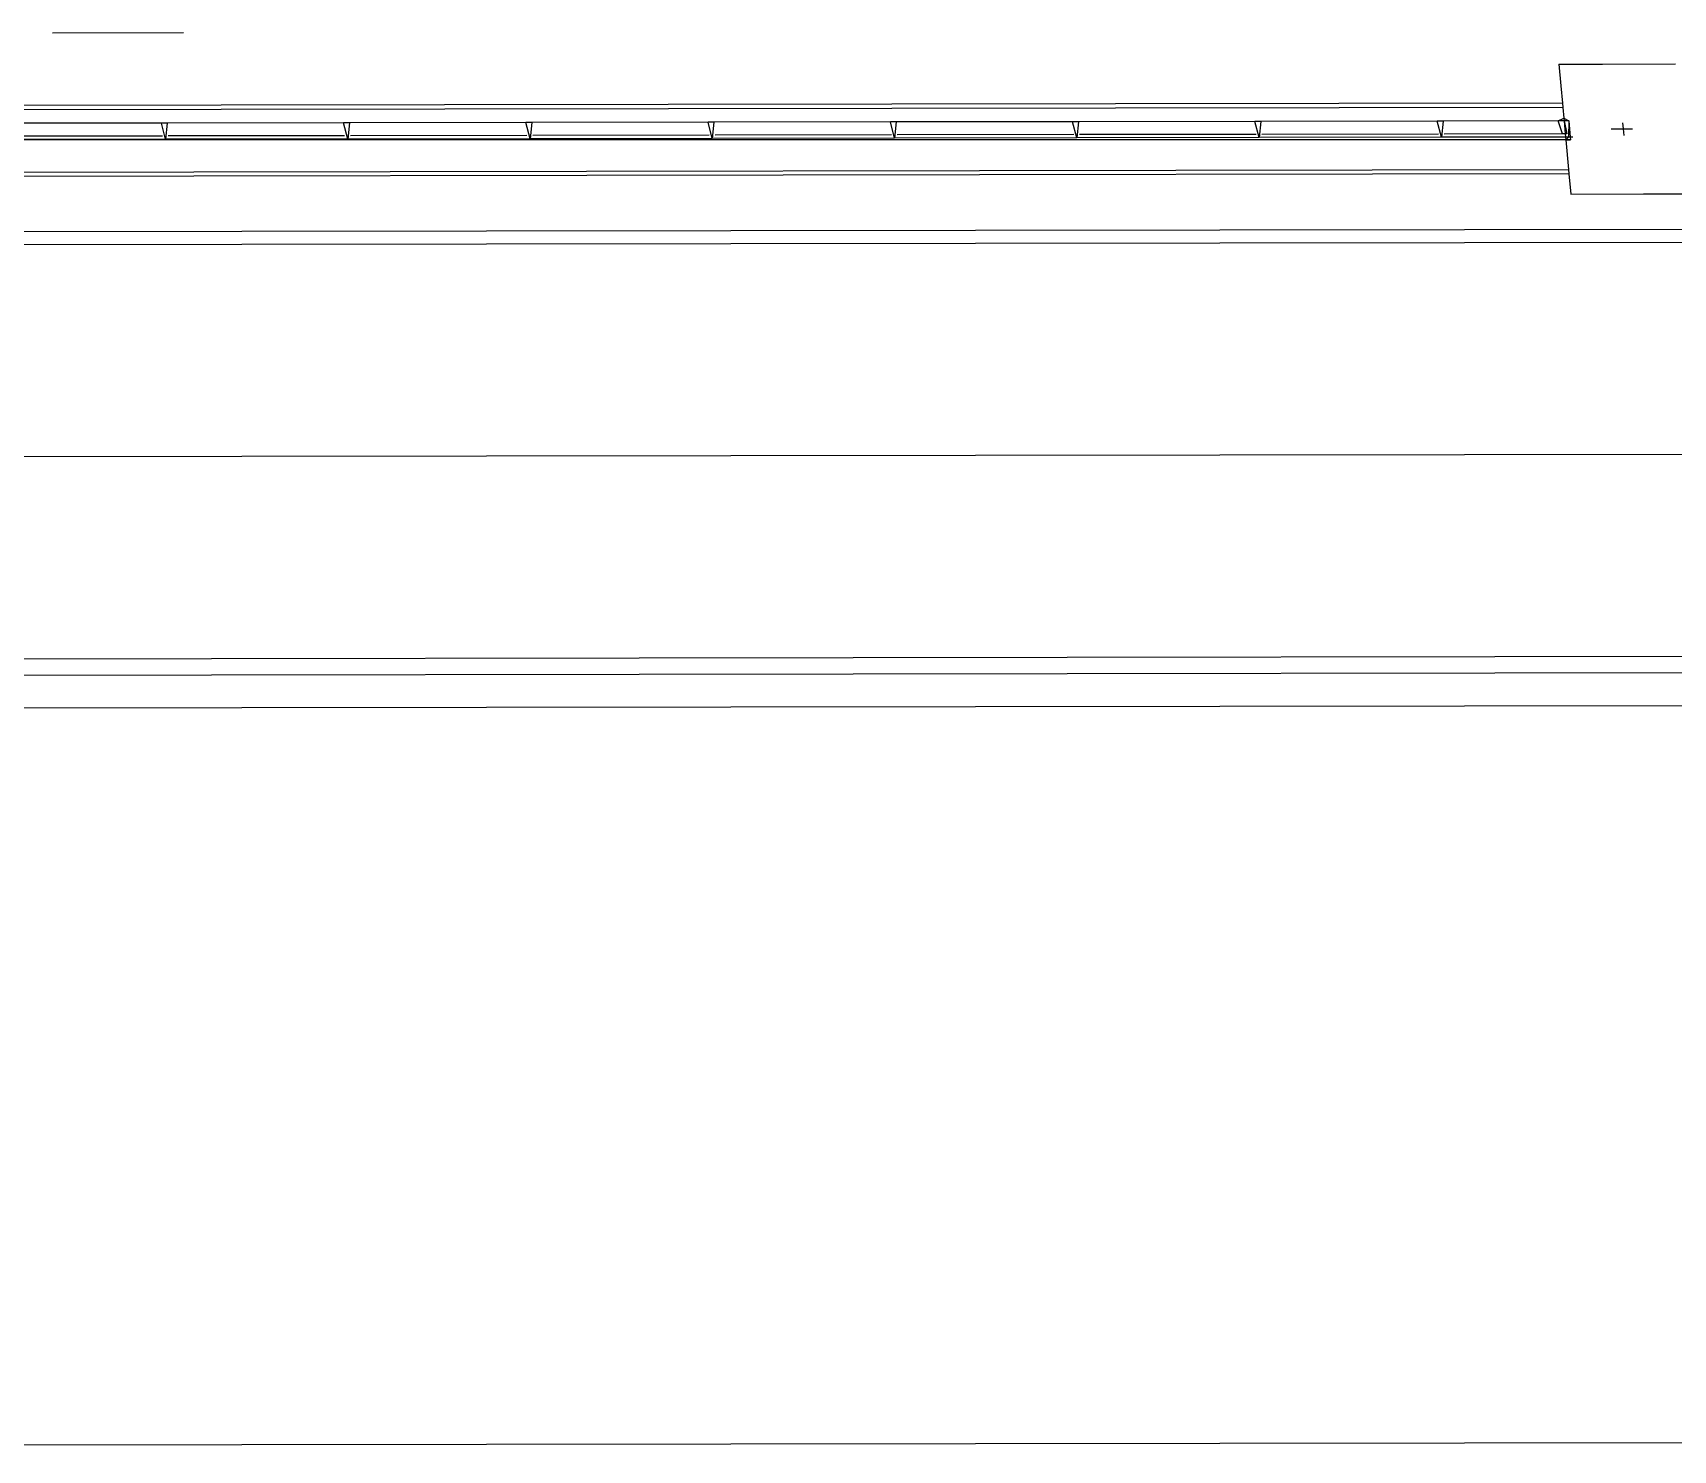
# Model space of a CAD drawing. Extents: x -83 to 83, y -28 to 43.
# Drawn here: x 19.42 to 33.88, y -25.7 to -13.2 of the extents above; entities that cross this region are included whole.
import ezdxf

# ---------------------------------------------------------------- set-up
doc = ezdxf.new("R2010")
doc.units = 0
doc.layers.get('0').update_dxf_attribs({"linetype": 'CONTINUOUS'})

msp = doc.modelspace()

# ---------------------------------------------------------------- linework, layer by layer
for p, q in [((20.744, -13.198), (19.588, -13.2)), ((32.872, -13.475), (33.257, -13.474)), ((32.872, -13.475), (32.889, -13.665)), ((33.257, -13.474), (33.9, -13.473)), ((32.889, -13.665), (32.903, -13.818)), ((32.903, -13.818), (17.864, -13.841)), ((32.906, -13.856), (17.867, -13.879)), ((32.903, -13.818), (32.906, -13.856)), ((32.906, -13.856), (32.915, -13.952)), ((20.549, -13.994), (18.994, -13.996)), ((20.586, -14.137), (20.549, -13.994)), ((20.6, -13.994), (20.549, -13.994)), ((20.6, -13.994), (20.586, -14.137)), ((22.156, -13.992), (20.6, -13.994)), ((22.193, -14.135), (22.156, -13.992)), ((22.207, -13.992), (22.156, -13.992)), ((22.207, -13.992), (22.193, -14.135)), ((23.763, -13.989), (22.207, -13.992)), ((23.8, -14.132), (23.763, -13.989)), ((23.814, -13.989), (23.763, -13.989)), ((23.814, -13.989), (23.8, -14.132)), ((25.37, -13.987), (23.814, -13.989)), ((25.407, -14.13), (25.37, -13.987)), ((25.421, -13.987), (25.37, -13.987)), ((25.421, -13.987), (25.407, -14.13)), ((26.977, -13.984), (25.421, -13.987)), ((27.014, -14.127), (26.977, -13.984)), ((27.028, -13.984), (26.977, -13.984)), ((27.028, -13.984), (27.014, -14.127)), ((28.584, -13.982), (27.028, -13.984)), ((28.622, -14.125), (28.584, -13.982)), ((28.635, -13.982), (28.584, -13.982)), ((28.635, -13.982), (28.622, -14.125)), ((30.191, -13.98), (28.635, -13.982)), ((30.243, -13.979), (30.191, -13.98)), ((30.229, -14.123), (30.191, -13.98)), ((30.243, -13.979), (30.229, -14.123)), ((31.798, -13.977), (30.243, -13.979)), ((31.837, -14.12), (31.798, -13.977)), ((31.85, -13.977), (31.798, -13.977)), ((31.85, -13.977), (31.837, -14.12)), ((32.866, -13.975), (31.85, -13.977)), ((32.866, -13.975), (32.915, -13.952)), ((32.902, -14.09), (32.866, -13.975)), ((32.917, -13.975), (32.866, -13.975)), ((32.915, -13.952), (32.958, -13.975)), ((32.915, -13.952), (32.919, -13.975)), ((32.915, -13.952), (32.917, -13.975)), ((32.919, -13.975), (32.917, -13.975)), ((32.917, -13.975), (32.928, -14.09)), ((32.958, -13.975), (32.919, -13.975)), ((32.919, -13.975), (32.941, -14.09)), ((32.958, -13.975), (32.956, -14.119)), ((32.958, -13.975), (32.971, -14.119)), ((33.433, -13.992), (33.438, -14.046)), ((32.932, -14.142), (17.886, -14.141)), ((20.586, -14.137), (18.979, -14.14)), ((20.558, -14.109), (19.003, -14.111)), ((22.193, -14.135), (20.586, -14.137)), ((22.165, -14.106), (20.609, -14.108)), ((23.8, -14.132), (22.193, -14.135)), ((23.772, -14.104), (22.216, -14.106)), ((25.407, -14.13), (23.8, -14.132)), ((25.379, -14.101), (23.823, -14.104)), ((27.014, -14.127), (25.407, -14.13)), ((26.986, -14.099), (25.431, -14.101)), ((28.622, -14.125), (27.014, -14.127)), ((28.594, -14.096), (27.038, -14.099)), ((30.229, -14.123), (28.622, -14.125)), ((30.201, -14.094), (28.645, -14.096)), ((31.837, -14.12), (30.229, -14.123)), ((31.809, -14.092), (30.253, -14.094)), ((32.93, -14.119), (31.837, -14.12)), ((32.902, -14.09), (31.86, -14.092)), ((32.928, -14.09), (32.902, -14.09)), ((32.941, -14.09), (32.928, -14.09)), ((32.928, -14.09), (32.93, -14.119)), ((32.956, -14.119), (32.93, -14.119)), ((32.93, -14.119), (32.932, -14.142)), ((32.956, -14.119), (32.932, -14.142)), ((32.932, -14.142), (32.973, -14.142)), ((32.973, -14.142), (32.932, -14.142)), ((32.932, -14.142), (32.932, -14.142)), ((32.932, -14.142), (32.932, -14.142)), ((32.932, -14.142), (32.956, -14.405)), ((32.932, -14.142), (32.932, -14.142)), ((32.971, -14.119), (32.956, -14.119)), ((32.995, -14.119), (32.971, -14.119)), ((32.971, -14.119), (32.973, -14.142)), ((33.334, -14.046), (33.438, -14.046)), ((33.438, -14.046), (33.52, -14.046)), ((33.438, -14.046), (33.444, -14.105)), ((17.908, -14.428), (32.956, -14.405)), ((32.96, -14.443), (17.911, -14.466)), ((32.956, -14.405), (32.96, -14.443)), ((32.96, -14.443), (32.976, -14.62)), ((32.976, -14.62), (33.619, -14.619)), ((33.619, -14.619), (34.005, -14.619)), ((17.453, -14.954), (54.888, -14.898)), ((17.461, -15.069), (54.901, -15.013)), ((55.112, -16.887), (18.375, -16.94)), ((17.717, -18.721), (55.312, -18.667)), ((17.728, -18.865), (55.329, -18.812)), ((-18.898, -19.205), (55.361, -19.101)), ((-18.646, -25.701), (56.094, -25.606))]:
    msp.add_line(p, q)

doc.saveas('drawing.dxf')
